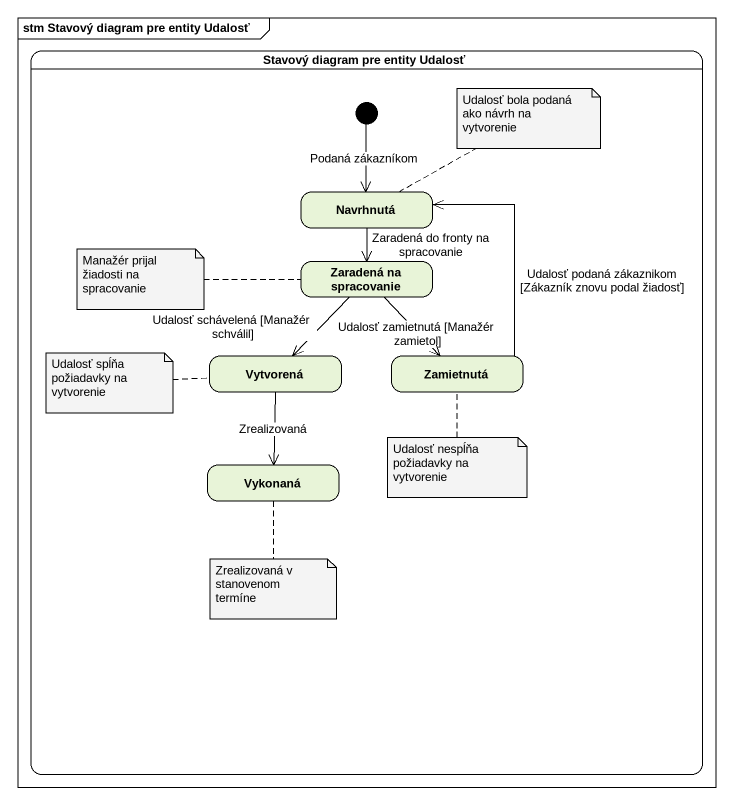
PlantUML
@startuml
mainframe stm Stavový diagram pre entity Udalosť
hide empty description
state "Stavový diagram pre entity Udalosť" as Stavový_diagram_pre_entity {
  state Navrhnutá
  state "Zaradená na spracovanie" as Zaradená_na_spracovanie
  state Vytvorená
  state Zamietnutá
  state Vykonaná
  [*] --> Navrhnutá : Podaná zákazníkom
}
Navrhnutá --> Zaradená_na_spracovanie : Zaradená do fronty na spracovanie
Zaradená_na_spracovanie --> Vytvorená : Udalosť schávelená [Manažér schválil]
Zaradená_na_spracovanie --> Zamietnutá : Udalosť zamietnutá [Manažér zamietol]
Vytvorená --> Vykonaná : Zrealizovaná
Zamietnutá -up-> Navrhnutá : Udalosť podaná zákaznikom [Zákazník znovu podal žiadosť]
note right of Navrhnutá : Udalosť bola podaná ako návrh na vytvorenie
note left of Zaradená_na_spracovanie : Manažér prijal žiadosti na spracovanie
note left of Vytvorená : Udalosť spĺňa požiadavky na vytvorenie
note bottom of Zamietnutá : Udalosť nespĺňa požiadavky na vytvorenie
note bottom of Vykonaná : Zrealizovaná v stanovenom termíne
@enduml
